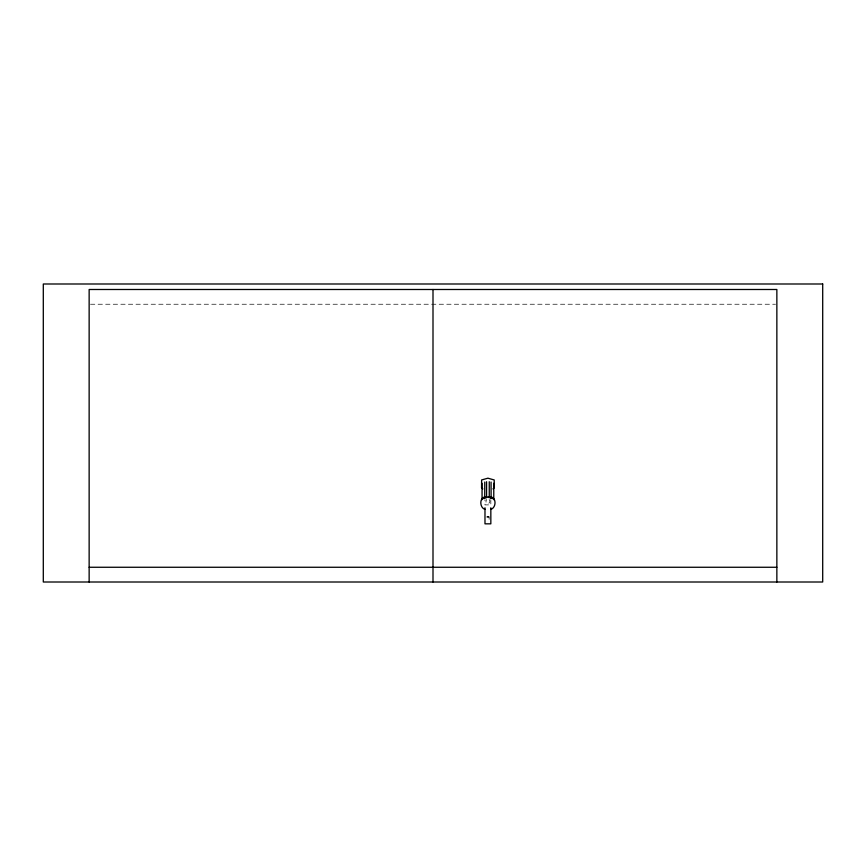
<?xml version="1.0" encoding="UTF-8"?>
<svg xmlns="http://www.w3.org/2000/svg" width="866" height="866" viewBox="0 0 866 866"><rect width="100%" height="100%" fill="white"/><g stroke="black" fill="none" stroke-linecap="round" stroke-linejoin="round"><path stroke-width="0.65" stroke-dasharray="4.33 3.25" d="M486.649 516.915L487.915 516.298L489.182 516.915L487.179 516.785M90.497 304.237L775.503 304.237M487.049 517.338L489.128 517.11L489.128 522.187M490.838 499.606L490.838 504.889L484.982 504.889L484.982 499.606M489.128 499.433C492.483 504.586 483.38 504.781 486.692 499.433"/><path stroke-width="1.3" d="M489.258 481.734L489.258 497.842M491.054 482.048L491.119 498.361M490.838 509.316C496.954 507.692 496.651 494.648 487.915 497.127C479.179 494.648 478.876 507.692 484.982 509.316M482.07 499.249L482.871 498.664M484.711 498.361L484.776 482.048M491.888 498.394L492.451 498.47M493.025 488.879L494.291 487.861L494.205 479.959L487.915 478.184L481.615 479.959L481.539 487.861L482.806 488.879M483.369 498.47L483.942 498.394M484.765 498.047L485.361 497.907M89.144 567.262L776.856 567.262M490.47 497.907L491.065 498.047M492.96 498.664L493.75 499.249M486.573 481.734L486.573 497.842M776.856 582.006L776.856 289.493L89.144 289.493L89.144 582.006M493.772 483.26L493.772 499.704M490.838 507.79L490.838 523.833L484.982 523.833L484.982 507.79M482.059 483.26L482.059 499.704M433 289.493L433 582.006M822.7 283.994L43.3 283.994L43.3 582.006L822.7 582.006L822.7 283.994"/></g></svg>
